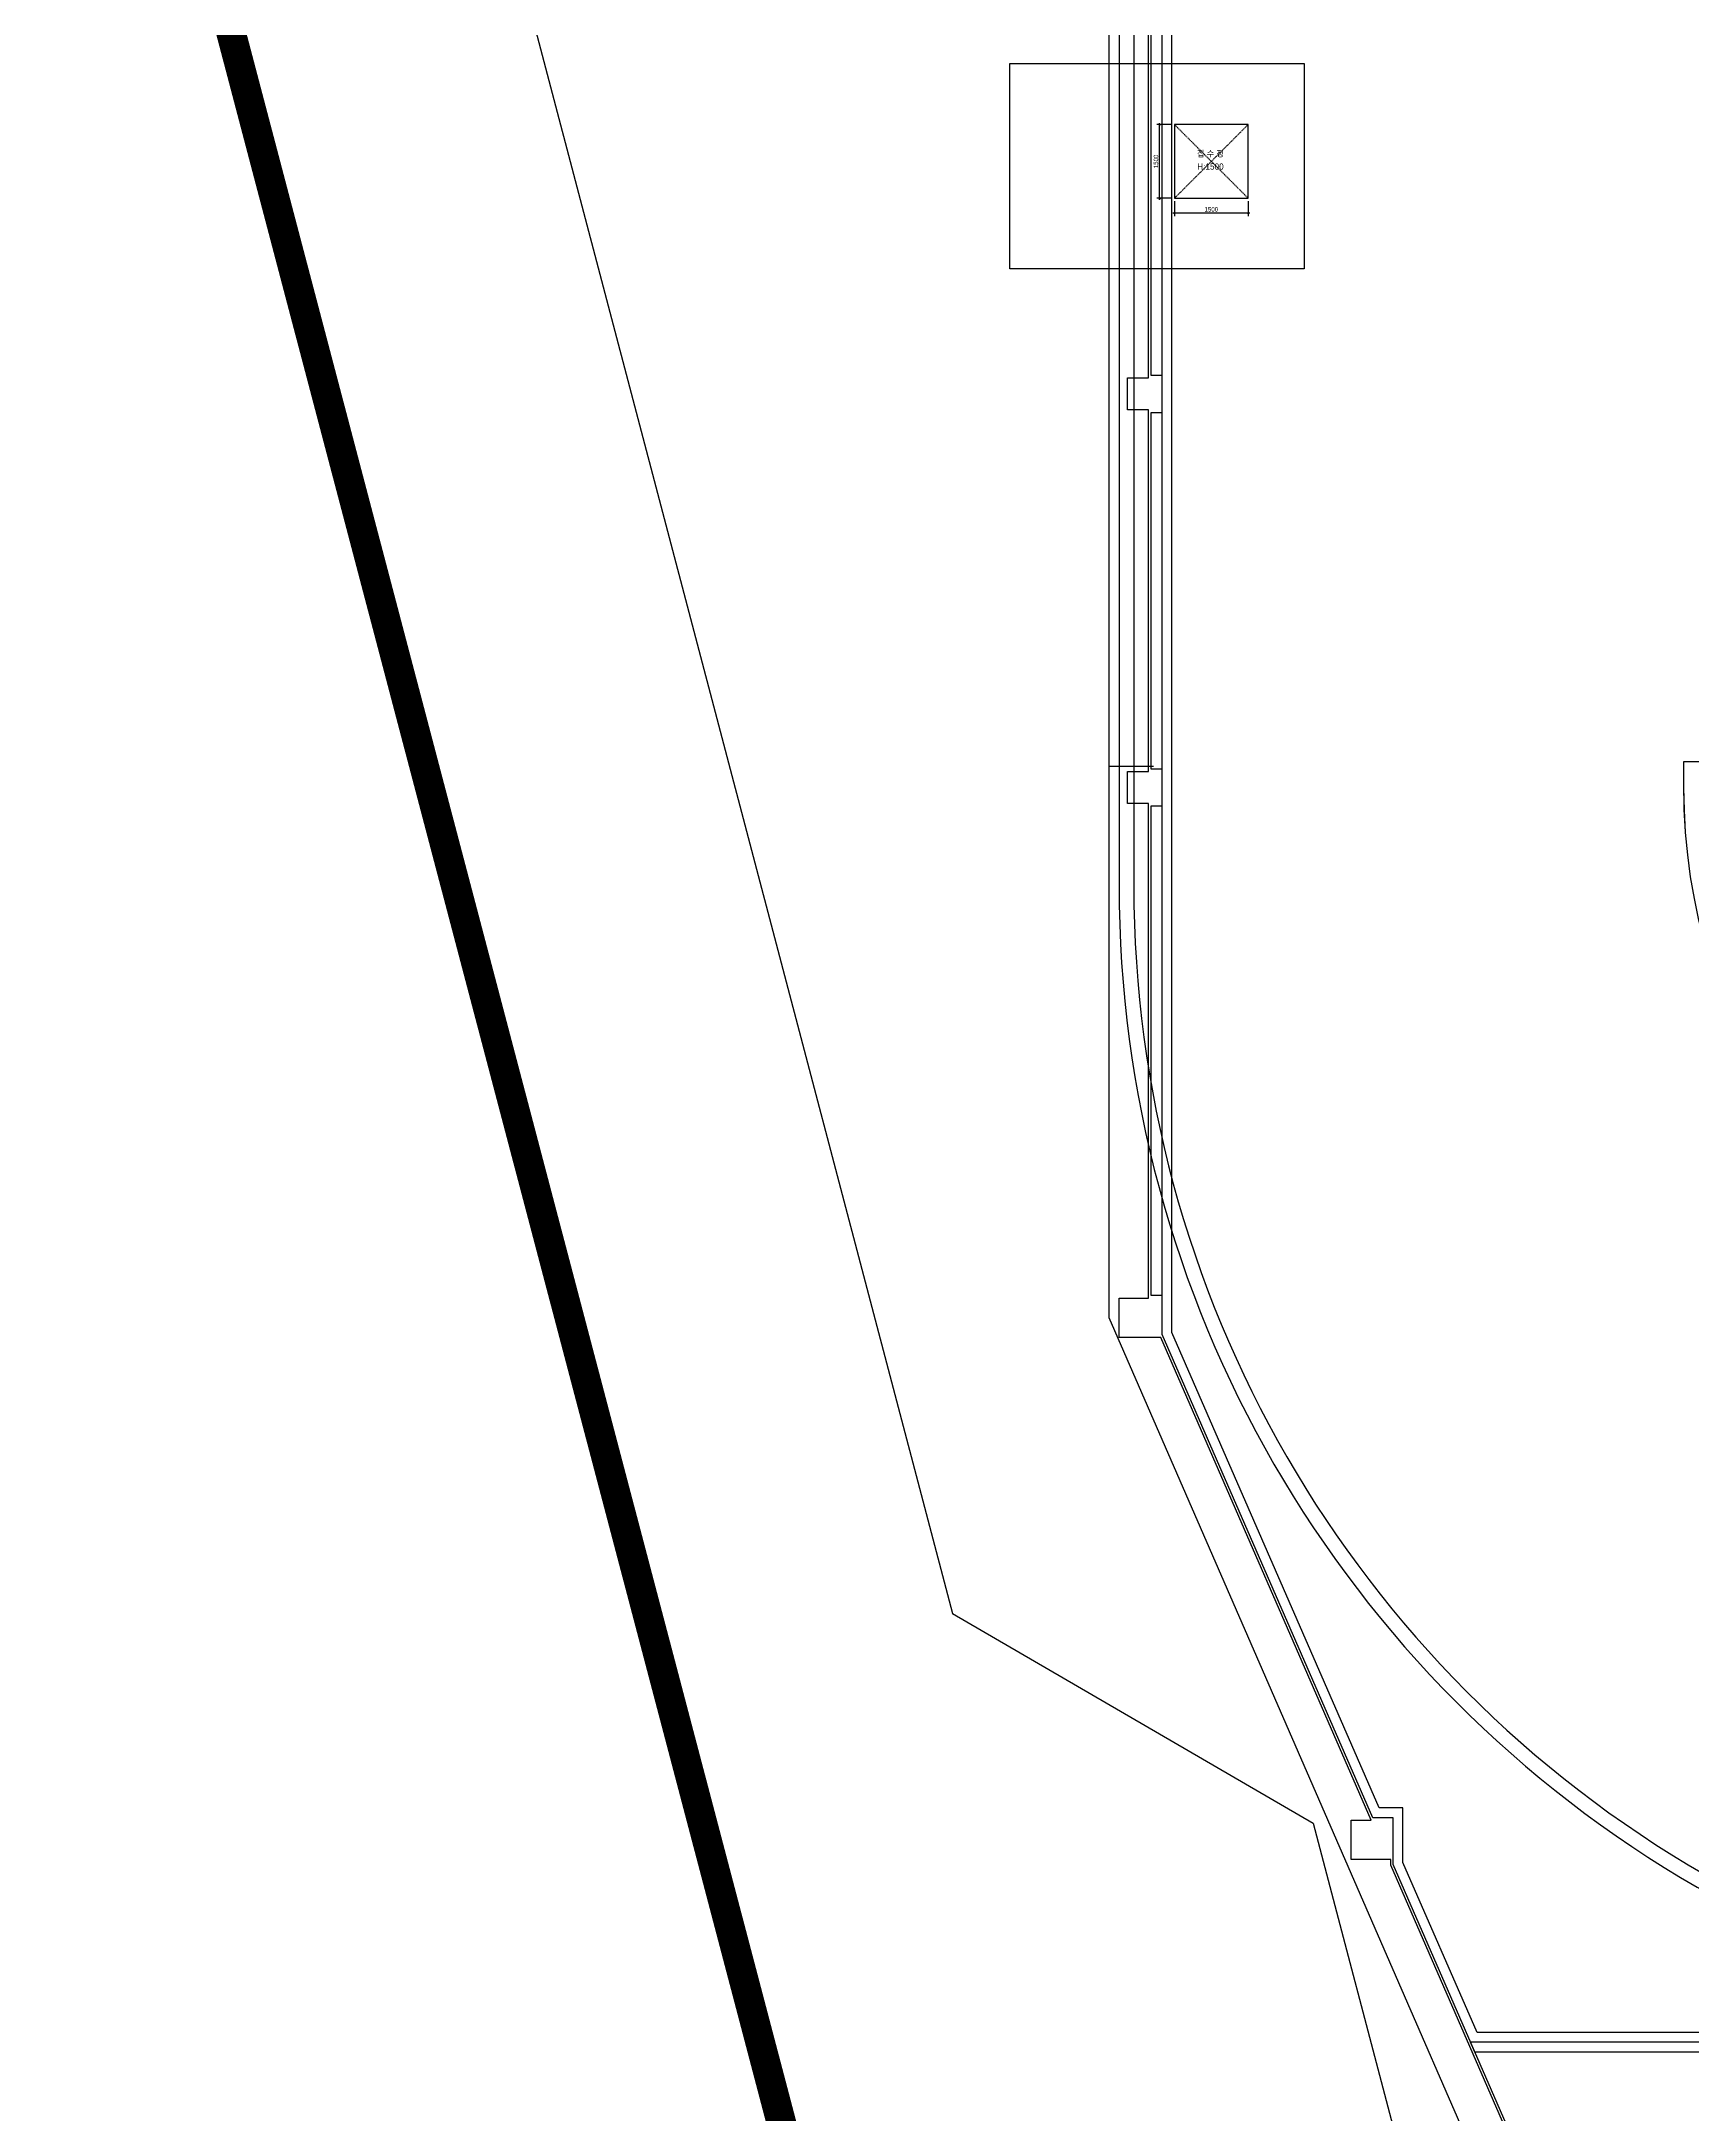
# Model space of a CAD drawing. Header units: millimetres. Extents: x -26983 to 60590, y 825 to 42375.
# Drawn here: x 55112 to 55768, y 17886 to 18710 of the extents above; entities that cross this region are included whole.
import ezdxf

# ---------------------------------------------------------------- set-up
doc = ezdxf.new("R2010")
doc.units = ezdxf.units.MM
doc.header["$LTSCALE"] = 100
doc.header["$MEASUREMENT"] = 0
doc.header["$PDSIZE"] = -10
doc.linetypes.add('A0-000 XR 평면도$0$HID', pattern=[2.5, 1.5, -1])
doc.layers.get('0').update_dxf_attribs({"linetype": 'CONTINUOUS'})
doc.layers.get('Defpoints').update_dxf_attribs({"color": 171, "linetype": 'CONTINUOUS'})
for name, color, linetype in [('A0-000 XR 평면도$0$NDIM', 7, 'CONTINUOUS'), ('A0-000 XR 평면도$0$집수정', 4, 'CONTINUOUS'), ('ELE9', 9, 'CONTINUOUS')]:
    doc.layers.add(name, color=color, linetype=linetype)
doc.styles.add('A0-000 XR 평면도$0$CGS', font='cgse', dxfattribs={"bigfont": 'cgs'})
doc.dimstyles.new('A0-000 XR 평면도$0$NDIM 250', dxfattribs={"dimscale": 250, "dimtxt": 3.6, "dimasz": 1, "dimexe": 2, "dimexo": 2, "dimgap": 1, "dimtad": 1, "dimdec": 0, "dimdsep": 46, "dimtxsty": 'A0-000 XR 평면도$0$CGS', "dimblk": 'A0-000 XR 평면도$0$DOT0', "dimcen": 1, "dimdle": 8, "dimclrd": 2, "dimclre": 2, "dimclrt": 2, "dimadec": 0, "dimazin": 0, "dimtfac": 1, "dimtdec": 0, "dimtix": 1, "dimtmove": 2, "dimatfit": 3, "dimldrblk": 'A0-000 XR 평면도$0$DOT0', "dimfxl": 1, "dimtolj": 1, "dimtzin": 0, "dimlwd": -1, "dimlwe": -1, "dimarcsym": 0})

# ---------------------------------------------------------------- blocks, each defined once
blk = doc.blocks.new('A0-000 XR 평면도$0$_Oblique')
at = {"color": 0, "linetype": 'ByBlock', "lineweight": -2}
blk.add_line((-0.5, -0.5), (0.5, 0.5), dxfattribs=at)
blk = doc.blocks.new('*D139')
at = {"layer": 'A0-000 XR 평면도$0$NDIM', "color": 252, "transparency": 16777216}
for p, q in [((36432823, 615621), (36432523, 615621)), ((36432583, 614091), (36432583, 615651)), ((36432823, 614121), (36432523, 614121))]:
    blk.add_line(p, q, dxfattribs=at)
at = {"layer": 'Defpoints', "color": 0, "transparency": 16777216}
for p in [(36432583, 615621), (36432883, 615621), (36432883, 614121)]:
    blk.add_point(p, dxfattribs=at)
at = {"layer": 'A0-000 XR 평면도$0$NDIM', "color": 252, "transparency": 16777216, "xscale": 30, "yscale": 30, "zscale": 30}
for p, rotation in [((36432583, 615621), 90), ((36432583, 614121), 270)]:
    blk.add_blockref('A0-000 XR 평면도$0$_Oblique', p, dxfattribs=dict(at, rotation=rotation))
at = {"layer": 'A0-000 XR 평면도$0$NDIM', "color": 252, "transparency": 16777216, "insert": (36432508, 614871), "char_height": 90, "attachment_point": 5, "rotation": 90, "style": 'A0-000 XR 평면도$0$CGS'}
blk.add_mtext('\\A1;1500', dxfattribs=at)
blk = doc.blocks.new('A0-000 XR 평면도$0$DOT0')
blk.add_line((-3, 0), (3, 0))
at = {"color": 6}
blk.add_circle((0, 0), 0.75, dxfattribs=at)
blk = doc.blocks.new('*D140')
at = {"layer": 'A0-000 XR 평면도$0$NDIM', "color": 252, "transparency": 16777216}
for p, q in [((36432883, 614061), (36432883, 613761)), ((36434383, 614061), (36434383, 613761)), ((36434413, 613821), (36432853, 613821))]:
    blk.add_line(p, q, dxfattribs=at)
at = {"layer": 'Defpoints', "color": 0, "transparency": 16777216}
for p in [(36432883, 614121), (36434383, 614121), (36432883, 613821)]:
    blk.add_point(p, dxfattribs=at)
at = {"layer": 'A0-000 XR 평면도$0$NDIM', "color": 252, "transparency": 16777216, "xscale": 30, "yscale": 30, "zscale": 30, "rotation": 180}
blk.add_blockref('A0-000 XR 평면도$0$_Oblique', (36432883, 613821), dxfattribs=at)
at = {"layer": 'A0-000 XR 평면도$0$NDIM', "color": 252, "transparency": 16777216, "xscale": 30, "yscale": 30, "zscale": 30}
blk.add_blockref('A0-000 XR 평면도$0$_Oblique', (36434383, 613821), dxfattribs=at)
at = {"layer": 'A0-000 XR 평면도$0$NDIM', "color": 252, "transparency": 16777216, "insert": (36433633, 613896), "char_height": 90, "attachment_point": 5, "style": 'A0-000 XR 평면도$0$CGS'}
blk.add_mtext('\\A1;1500', dxfattribs=at)
blk = doc.blocks.new('dfsdfsdf')
at = {"layer": 'A0-000 XR 평면도$0$집수정', "linetype": 'A0-000 XR 평면도$0$HID', "ltscale": 0.1}
for p, q in [((36434382.6, 614121.3), (36432882.6, 615621.3)), ((36432882.6, 614121.3), (36434382.6, 615621.3))]:
    blk.add_line(p, q, dxfattribs=at)
at = {"layer": 'A0-000 XR 평면도$0$집수정', "ltscale": 2}
blk.add_lwpolyline([(36432882.6, 615621.3), (36432882.6, 614121.3), (36434382.6, 614121.3), (36434382.6, 615621.3)], close=True, dxfattribs=at)
at = {"layer": 'A0-000 XR 평면도$0$NDIM', "color": 252, "char_height": 125, "attachment_point": 5, "style": 'A0-000 XR 평면도$0$CGS'}
for s, insert in [('\\A1;H:1500', (36433614.7, 614766.1)), ('\\A1;집 수 정', (36433614.7, 615016.1))]:
    blk.add_mtext(s, dxfattribs=dict(at, insert=insert))
at = {"layer": 'A0-000 XR 평면도$0$NDIM', "color": 252}
for base, p1, p2, angle, picture, middle in [((36432582.6, 615621.3), (36432882.6, 614121.3), (36432882.6, 615621.3), 90, '*D139', (36432507.6, 614871.3)), ((36432882.6, 613821.3), (36434382.6, 614121.3), (36432882.6, 614121.3), 180, '*D140', (36433632.6, 613896.3))]:
    dim = blk.add_linear_dim(base=base, p1=p1, p2=p2, angle=angle, dimstyle='A0-000 XR 평면도$0$NDIM 250', override={"dimscale": 30, "dimtxt": 3, "dimblk1": 'A0-000 XR 평면도$0$_Oblique', "dimblk2": 'A0-000 XR 평면도$0$_Oblique', "dimsah": 1, "dimdle": 1, "dimsd1": 0, "dimsd2": 0, "dimclrd": 252, "dimclre": 252, "dimclrt": 252}, dxfattribs=at)
    dim.commit()
    dim.dimension.update_dxf_attribs({"geometry": picture, "text_midpoint": middle})
blk = doc.blocks.new('B2FF')
at = {"layer": 'ELE9', "color": 253, "ltscale": 0.1}
for p, q in [((37125599.7, 591819.7), (37125599.7, 628711.9)), ((37143924.7, 576646.5), (37131867, 576646.5)), ((37131954.1, 576446.5), (37131867, 576646.5)), ((37144124.7, 576446.5), (37131954.1, 576446.5))]:
    blk.add_line(p, q, dxfattribs=at)
at = {"layer": 'ELE9', "color": 253}
blk.add_line((37125424.7, 602571.3), (37124524.7, 602571.3), dxfattribs=at)
at = {"layer": 'ELE9', "color": 253, "ltscale": 10, "const_width": 600}
blk.add_lwpolyline([(37256431.7, 647586.4), (37163218.1, 647630.1), (37154863, 647744.3), (37118420.7, 647717.6), (37116096.9, 647602.6), (37114180.5, 647198.2), (37112326.4, 646504.5), (37110594.7, 645579), (37108972, 644465.6), (37107475.6, 643171.8), (37106117.7, 641714.5), (37104993.3, 640095.7), (37104115.8, 638327.5), (37103527.8, 636440.2), (37103224.3, 634502.2), (37103130.9, 632513.8), (37103333.7, 630536.4), (37103758.1, 628595.8), (37125881, 544550.2)], dxfattribs=at)
at = {"layer": 'ELE9', "color": 253, "ltscale": 0.1}
for points in [[(37147911.4, 537696.3), (37124524.7, 591369.2), (37124524.7, 630346.3), (37174174.7, 630346.3), (37174174.7, 643846.3), (37351674.7, 643846.3), (37351674.7, 638946.3), (37355274.7, 638946.3), (37355274.7, 623346.3), (37351674.7, 623346.3)], [(37136322.3, 566296.3), (37130244, 580246.2), (37130244, 580358.2), (37129444, 580358.2), (37129444, 581158.2), (37129846.6, 581158.2), (37125571.4, 590969.7), (37124726.3, 590969.7), (37124726.3, 591769.7), (37125324.7, 591769.7), (37125324.7, 601821.3), (37124899.7, 601821.3), (37124899.7, 602471.3), (37125324.7, 602471.3), (37125324.7, 609821.3), (37124899.7, 609821.3), (37124899.7, 610471.3), (37125324.7, 610471.3), (37125324.7, 617821.3)], [(37136355, 566346.3), (37130294, 580256.6), (37130294, 581208.2), (37129879.3, 581208.2), (37125599.7, 591030), (37125599.7, 591819.7), (37125374.7, 591819.7), (37125374.7, 601771.3), (37125599.7, 601771.3), (37125599.7, 602521.3), (37125374.7, 602521.3), (37125374.7, 609771.3), (37125599.7, 609771.3), (37125599.7, 610521.3), (37125374.7, 610521.3), (37125374.7, 617771.3)]]:
    blk.add_lwpolyline(points, dxfattribs=at)
for points in [[(37174174.7, 643646.3), (37148224.7, 643646.3, 0.4142136), (37124724.7, 620146.3), (37124724.7, 600146.4, 1.0000003), (37171724.7, 600146.3), (37171724.7, 624896.3), (37174174.7, 624896.3)], [(37174174.7, 643346.3), (37148224.7, 643346.3, 0.4142136), (37125024.7, 620146.3), (37125024.7, 600146.4, 1), (37171424.7, 600146.3), (37171424.7, 625196.3), (37174174.7, 625196.3)], [(37143724.7, 590990.3), (37143724.7, 576846.5), (37131998, 576846.5), (37130494, 580298.3), (37130494, 581408.2), (37130010.4, 581408.2), (37125799.7, 591071.7), (37125799.7, 628511.9), (37126399.1, 628511.9), (37127281.7, 628063.2), (37127784.7, 629052.6), (37127784.7, 629296.3), (37147499.7, 629296.3), (37147499.7, 602671.3), (37136195.3, 602671.3), (37136195.3, 602146.3, 0.3058855), (37143724.7, 590990.3)]]:
    blk.add_lwpolyline(points, format="xyb", dxfattribs=at)
at = {"layer": 'ELE9', "color": 253}
blk.add_lwpolyline([(37106117.7, 641714.5), (37111045.7, 638291.7), (37110172.3, 637034.3), (37109702.4, 636087.4), (37109387.4, 635076.4), (37109202.5, 633895.5), (37109145.4, 632680), (37109267.8, 631486.3), (37109592.6, 630000.9), (37121342.8, 585361.6), (37128670, 581095.9), (37137442.7, 547768.5)], dxfattribs=at)
at = {"layer": 'ELE9', "color": 253, "ltscale": 0.1}
blk.add_lwpolyline([(37122504.5, 616860.9), (37128488.7, 616860.9), (37128488.7, 612687.3), (37122504.5, 612687.3)], close=True, dxfattribs=at)
blk.add_arc((37148224.7, 602146.3), 12029.5, 180, 184.29067, dxfattribs=at)
at = {"layer": 'ELE9', "color": 253, "ltscale": 1000}
blk.add_blockref('dfsdfsdf', (692967.1, 0), dxfattribs=at)

msp = doc.modelspace()

# ---------------------------------------------------------------- block references
at = {"xscale": 0.01956471256889679, "yscale": 0.01956471256889679, "zscale": 0.01956471256889679}
msp.add_blockref('B2FF', (-670794.07, 6632.61), dxfattribs=at)

doc.saveas('drawing.dxf')
